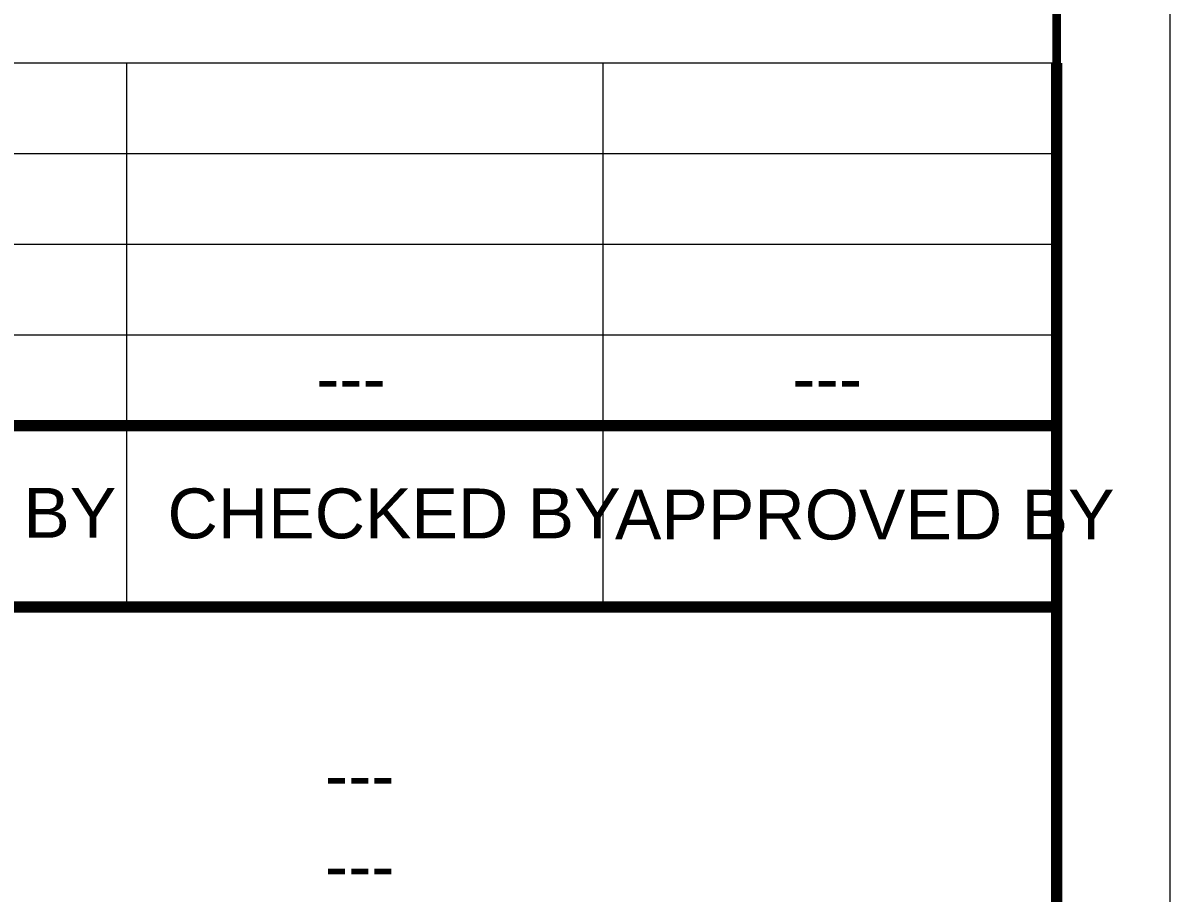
# Model space of a CAD drawing. Header units: inches. Extents: x -350577 to -266477, y -437959 to -377535.
# Drawn here: x -267154 to -267103.5, y -437920.4 to -437882 of the extents above; entities that cross this region are included whole.
import ezdxf
from ezdxf.enums import TextEntityAlignment as Align

# ---------------------------------------------------------------- set-up
doc = ezdxf.new("R2010")
doc.units = ezdxf.units.IN
doc.header["$MEASUREMENT"] = 0
doc.layers.add('AZ_Title Line', color=91, linetype='Continuous', lineweight=9)
doc.layers.add('title', color=7, linetype='Continuous', lineweight=15)
doc.styles.get("Standard").update_dxf_attribs({"font": 'arial.ttf'})

msp = doc.modelspace()

# ---------------------------------------------------------------- linework, layer by layer
at = {"layer": 'AZ_Title Line'}
for points in [[(-267103.46, -437661.802), (-267523.46, -437661.802), (-267523.46, -437958.802), (-267103.46, -437958.802)], [(-267108.46, -437666.802), (-267518.46, -437666.802), (-267518.46, -437953.802), (-267108.46, -437953.802)]]:
    msp.add_lwpolyline(points, close=True, dxfattribs=at)
at = {"layer": 'title'}
for p, q in [((-267108.46, -437883.802), (-267287.46, -437883.802)), ((-267149.46, -437907.802), (-267149.46, -437883.802)), ((-267128.46, -437907.802), (-267128.46, -437883.802)), ((-267108.46, -437887.802), (-267287.46, -437887.802)), ((-267108.46, -437891.802), (-267287.46, -437891.802)), ((-267108.46, -437895.802), (-267287.46, -437895.802))]:
    msp.add_line(p, q, dxfattribs=at)
for points, const_width in [([(-267108.46, -437898.302), (-267108.46, -437849.912)], 0.375), ([(-267108.46, -437953.802), (-267108.46, -437883.802)], 0.5), ([(-267108.46, -437899.802), (-267287.46, -437899.802)], 0.5), ([(-267108.46, -437907.802), (-267287.46, -437907.802)], 0.5)]:
    msp.add_lwpolyline(points, dxfattribs=dict(at, const_width=const_width))

# ---------------------------------------------------------------- texts
for p in [(-267139.578, -437897.692), (-267118.578, -437897.692), (-267139.191, -437915.211), (-267139.191, -437919.211)]:
    msp.add_text('---', height=2.2, dxfattribs=at).set_placement(p, align=Align.MIDDLE)
for s, p in [('DRAWN BY', (-267166.485, -437904.743)), ('CHECKED BY', (-267147.667, -437904.767)), ('APPROVED BY', (-267127.938, -437904.816))]:
    msp.add_text(s, height=2.2, dxfattribs=at).set_placement(p)

doc.saveas('drawing.dxf')
